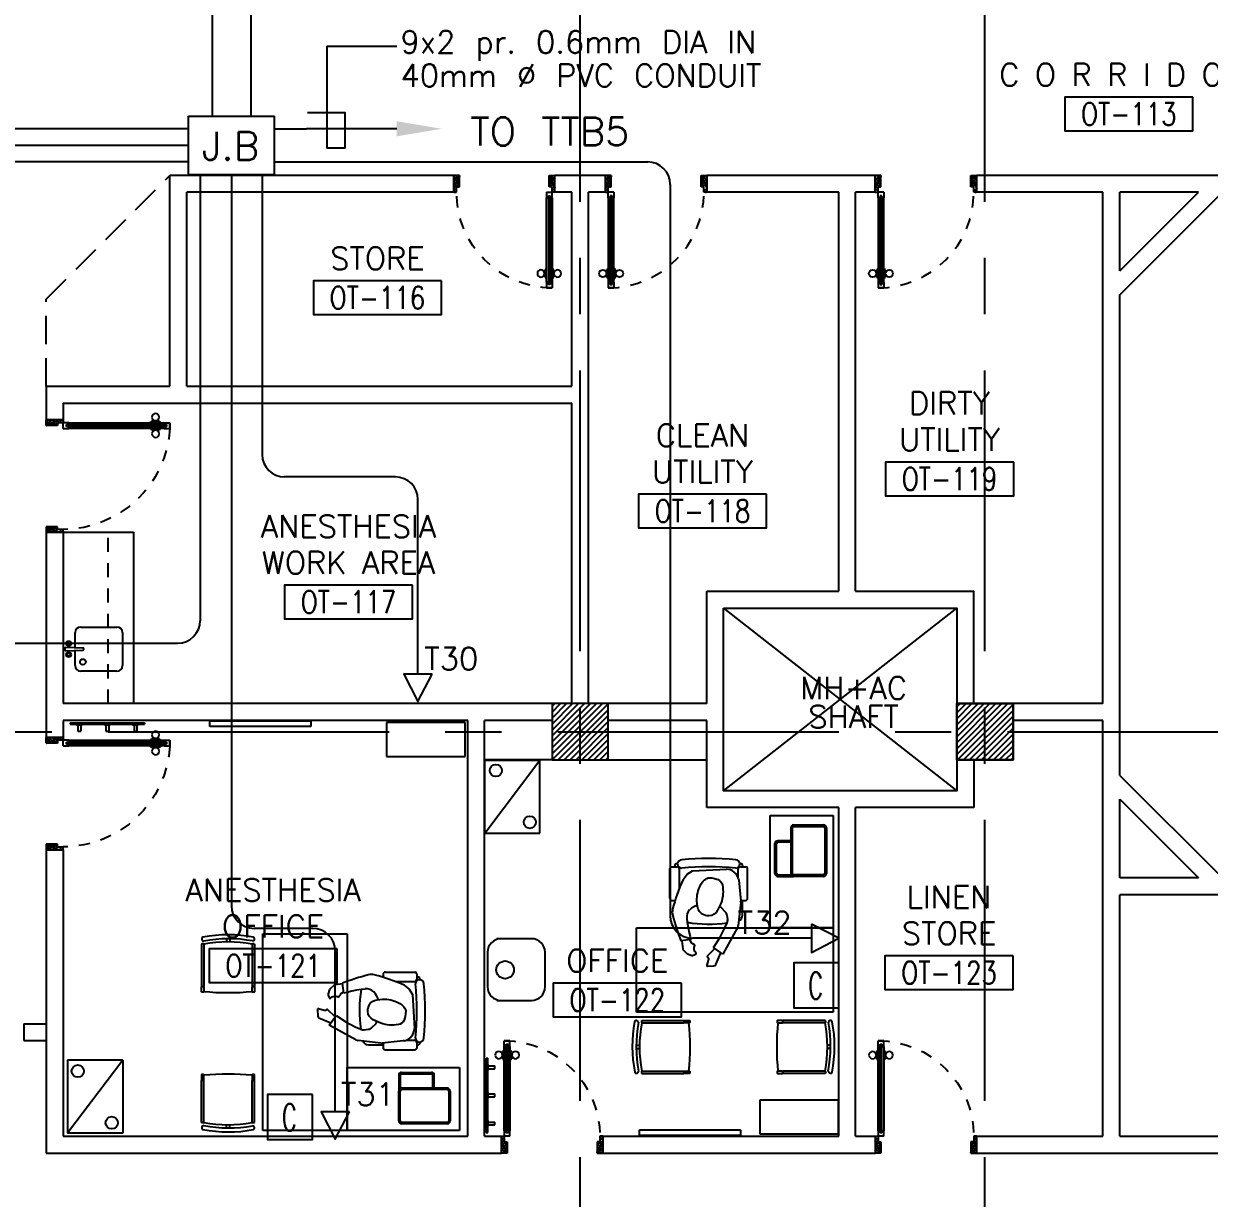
# Model space of a CAD drawing. Extents: x 0 to 92.2, y -1.4 to 78.1.
# Drawn here: x 19.94 to 30.49, y 45.74 to 56.19 of the extents above; entities that cross this region are included whole.
import ezdxf
from ezdxf.enums import TextEntityAlignment as Align

# ---------------------------------------------------------------- set-up
doc = ezdxf.new("R2010")
doc.units = 0
doc.header["$MEASUREMENT"] = 0
for name, pattern in [('CENTERX2', [4, 2.5, -0.5, 0.5, -0.5]), ('HIDDEN', [0.375, 0.25, -0.125]), ('HIDDEN2', [0.1875, 0.125, -0.0625])]:
    doc.linetypes.add(name, pattern=pattern)
doc.layers.get('0').update_dxf_attribs({"color": 11, "linetype": 'CONTINUOUS'})
for name, color, linetype in [('AXES', 11, 'CENTERX2'), ('COL', 11, 'CONTINUOUS'), ('DOOR', 11, 'CONTINUOUS'), ('E-CO', 6, 'CONTINUOUS'), ('E-TEL', 4, 'CONTINUOUS'), ('E-TEXT', 2, 'CONTINUOUS'), ('E-WIRE', 4, 'CONTINUOUS'), ('HAT', 11, 'CONTINUOUS'), ('ME-FIX', 11, 'CONTINUOUS'), ('NON-MEDICAL', 11, 'CONTINUOUS'), ('RM-BOX', 11, 'CONTINUOUS'), ('RM-NAME', 11, 'CONTINUOUS'), ('RM-NO', 11, 'CONTINUOUS'), ('SHAFT', 11, 'CONTINUOUS'), ('WALL', 11, 'CONTINUOUS')]:
    doc.layers.add(name, color=color, linetype=linetype)
doc.styles.add('ROMANS', font='ROMANS.shx', dxfattribs={"width": 0.6})
doc.styles.get("Standard").update_dxf_attribs({"font": 'TXT.shx'})

# ---------------------------------------------------------------- blocks, each defined once
blk = doc.blocks.new('RM1')
at = {"layer": 'RM-BOX'}
blk.add_lwpolyline([(570, -200), (-570, -200), (-570, -500), (570, -500)], close=True, dxfattribs=at)
at = {"layer": 'RM-NAME', "style": 'ROMANS'}
blk.add_attdef('ROOMNAME1', text='', height=200, dxfattribs=at).set_placement((0, 324), align=Align.MIDDLE)
blk = doc.blocks.new('*X59')
at = {"color": 0}
for p, q in [((42139, 162736), (42593, 163190)), ((42139, 162789), (42540, 163190)), ((42139, 162842), (42487, 163190)), ((42139, 162895), (42434, 163190)), ((42139, 162948), (42381, 163190)), ((42139, 163001), (42328, 163190)), ((42139, 163054), (42274, 163190)), ((42139, 163108), (42221, 163190)), ((42139, 163161), (42168, 163190)), ((42146, 162690), (42639, 163183)), ((42199, 162690), (42639, 163130)), ((42252, 162690), (42639, 163077)), ((42305, 162690), (42639, 163024)), ((42358, 162690), (42639, 162971)), ((42411, 162690), (42639, 162918)), ((42464, 162690), (42639, 162865)), ((42517, 162690), (42639, 162812)), ((42570, 162690), (42639, 162759)), ((42623, 162690), (42639, 162706))]:
    blk.add_line(p, q, dxfattribs=at)
blk = doc.blocks.new('*X58')
at = {"color": 0}
for p, q in [((38539, 162743), (38986, 163190)), ((38539, 162796), (38933, 163190)), ((38539, 162849), (38880, 163190)), ((38539, 162902), (38827, 163190)), ((38539, 162955), (38774, 163190)), ((38539, 163008), (38721, 163190)), ((38539, 163061), (38668, 163190)), ((38539, 163114), (38615, 163190)), ((38539, 163167), (38562, 163190)), ((38539, 162689), (39039, 163189)), ((38592, 162690), (39039, 163136)), ((38646, 162690), (39039, 163083)), ((38699, 162690), (39039, 163030)), ((38752, 162690), (39039, 162977)), ((38805, 162690), (39039, 162924)), ((38858, 162690), (39039, 162871)), ((38911, 162690), (39039, 162818)), ((38964, 162690), (39039, 162765)), ((39017, 162690), (39039, 162712))]:
    blk.add_line(p, q, dxfattribs=at)
blk = doc.blocks.new('COL50')
at = {"layer": 'COL'}
blk.add_lwpolyline([(-250, 250), (-250, -250), (250, -250), (250, 250)], close=True, dxfattribs=at)
blk = doc.blocks.new('DOOR90')
at = {"layer": 'DOOR', "color": 0, "linetype": 'BYBLOCK'}
for p, q in [((-150, 0), (-150, -25)), ((-150, 0), (0, 0)), ((0, -50), (0, 0)), ((-1000, -25), (-1000, -75)), ((-1000, -75), (-1000, -25)), ((-950, -25), (-1000, -25)), ((-950, -75), (-1000, -75)), ((-970, -42), (-970, -58)), ((-950, -42), (-970, -42)), ((-950, -58), (-970, -58)), ((-950, -25), (-950, -42)), ((-950, -58), (-950, -75)), ((-918, -25), (-918, -18)), ((-828, -18), (-918, -18)), ((-918, -75), (-918, -82)), ((-828, -82), (-918, -82)), ((-905, -18), (-905, -9)), ((-905, -9), (-840, -9)), ((-905, -18), (-840, -18)), ((-905, -82), (-905, -91)), ((-905, -82), (-840, -82)), ((-905, -91), (-840, -91)), ((-840, -18), (-840, -9)), ((-840, -82), (-840, -91)), ((-828, -25), (-828, -18)), ((-828, -75), (-828, -82)), ((-200, -42), (-200, -25)), ((-200, -25), (-150, -25)), ((-180, -42), (-200, -42)), ((-200, -75), (-200, -58)), ((-200, -58), (-180, -58)), ((-150, -75), (-200, -75)), ((-180, -58), (-180, -42)), ((-150, -75), (-150, -25)), ((-150, -25), (-100, -25)), ((-100, -25), (-100, -50)), ((-100, -50), (0, -50)), ((-150, -900), (-150, -875)), ((-150, -875), (-100, -875)), ((0, -900), (-150, -900)), ((-150, -900), (0, -900)), ((-100, -850), (0, -850)), ((-100, -875), (-100, -850)), ((0, -850), (0, -900))]:
    blk.add_line(p, q, dxfattribs=at)
at = {"layer": 'DOOR', "color": 9, "linetype": 'BYBLOCK'}
for p, q in [((0, -50), (-114, 0)), ((0, -50), (-40, 0)), ((0, -50), (-100, -37)), ((0, -850), (-114, -900)), ((0, -850), (-100, -863)), ((0, -850), (-40, -900))]:
    blk.add_line(p, q, dxfattribs=at)
at = {"layer": 'DOOR', "linetype": 'BYBLOCK'}
for p, q in [((-200, -25), (-950, -25)), ((-200, -42), (-950, -42)), ((-200, -58), (-950, -58)), ((-950, -75), (-200, -75))]:
    blk.add_line(p, q, dxfattribs=at)
at = {"layer": 'DOOR', "color": 0, "linetype": 'BYBLOCK'}
for centre in [(-873, 24), (-873, -124)]:
    blk.add_circle(centre, 32.4, dxfattribs=at)
at = {"layer": 'DOOR', "color": 9, "linetype": 'BYBLOCK'}
for centre, radius, start, end in [((0, -50), 154, 161.1053, 166.2858), ((0, -50), 134, 158.1598, 169.28), ((0, -50), 94.4, 148.0182, 180), ((0, -50), 74.4, 137.7764, 180), ((0, -50), 114, 154.0838, 167.3774), ((0, -50), 54.4, 113.2074, 180), ((0, -50), 34.4, 90, 180), ((0, -50), 14.4, 90, 180), ((0, -850), 154, 193.7142, 198.8947), ((0, -850), 134, 190.72, 201.8402), ((0, -850), 94.4, 180, 211.9818), ((0, -850), 74.4, 180, 222.2236), ((0, -850), 54.4, 180, 246.7926), ((0, -850), 34.4, 180, 270), ((0, -850), 14.4, 180, 270)]:
    blk.add_arc(centre, radius, start, end, dxfattribs=at)
at = {"layer": 'DOOR', "linetype": 'HIDDEN', "ltscale": 0.5}
blk.add_arc((-150, -25), 850, 180, 270, dxfattribs=at)
blk = doc.blocks.new('DOOR-10')
at = {"layer": 'DOOR', "color": 0, "linetype": 'BYBLOCK'}
for p, q in [((-26, 1100), (-76, 1100)), ((-76, 1100), (-26, 1100)), ((-76, 1050), (-76, 1100)), ((-43, 1070), (-59, 1070)), ((-59, 1050), (-59, 1070)), ((-43, 1050), (-43, 1070)), ((-26, 1050), (-26, 1100)), ((-83, 1005), (-92, 1005)), ((-92, 1005), (-92, 940)), ((-76, 1018), (-83, 1018)), ((-83, 928), (-83, 1018)), ((-83, 1005), (-83, 940)), ((-59, 1050), (-76, 1050)), ((-26, 1050), (-43, 1050)), ((-26, 1018), (-18, 1018)), ((-18, 928), (-18, 1018)), ((-18, 1005), (-9, 1005)), ((-18, 1005), (-18, 940)), ((-9, 1005), (-9, 940)), ((-83, 940), (-92, 940)), ((-76, 928), (-83, 928)), ((-26, 928), (-18, 928)), ((-18, 940), (-9, 940)), ((-1001, 0), (-1001, 150)), ((-1001, 150), (-976, 150)), ((-1001, 150), (-1001, 0)), ((-976, 150), (-976, 100)), ((-76, 200), (-59, 200)), ((-76, 150), (-76, 200)), ((-76, 150), (-26, 150)), ((-59, 200), (-59, 180)), ((-59, 180), (-43, 180)), ((-43, 200), (-26, 200)), ((-43, 180), (-43, 200)), ((-26, 200), (-26, 150)), ((-1, 150), (-26, 150)), ((-26, 150), (-26, 100)), ((-951, 0), (-1001, 0)), ((-976, 100), (-951, 100)), ((-951, 100), (-951, 0)), ((-51, 100), (-51, 0)), ((-26, 100), (-51, 100)), ((-51, 0), (-1, 0))]:
    blk.add_line(p, q, dxfattribs=at)
at = {"layer": 'DOOR', "linetype": 'BYBLOCK'}
for p, q in [((-76, 1050), (-76, 200)), ((-59, 200), (-59, 1050)), ((-43, 200), (-43, 1050)), ((-26, 200), (-26, 1050))]:
    blk.add_line(p, q, dxfattribs=at)
at = {"layer": 'DOOR', "color": 9, "linetype": 'BYBLOCK'}
for p, q in [((-951, 0), (-1001, 114)), ((-51, 0), (-1, 114)), ((-1, 0), (-1, 150)), ((-951, 0), (-1001, 40)), ((-951, 0), (-964, 100)), ((-51, 0), (-37, 100)), ((-51, 0), (-1, 40))]:
    blk.add_line(p, q, dxfattribs=at)
at = {"layer": 'DOOR', "color": 0, "linetype": 'BYBLOCK'}
for centre in [(-124, 973), (23, 973)]:
    blk.add_circle(centre, 32.4, dxfattribs=at)
at = {"layer": 'DOOR', "linetype": 'HIDDEN', "ltscale": 0.5}
blk.add_arc((-23, 149), 952, 93.1482, 179.9482, dxfattribs=at)
at = {"layer": 'DOOR', "color": 9, "linetype": 'BYBLOCK'}
for centre, radius, start, end in [((-951, 0), 154, 103.7142, 108.8947), ((-951, 0), 134, 100.72, 111.8402), ((-51, 0), 134, 68.1598, 79.28), ((-51, 0), 114, 64.0838, 77.3774), ((-51, 0), 154, 71.1053, 76.2858), ((-951, 0), 94.4, 90, 121.9818), ((-951, 0), 74.4, 90, 132.2236), ((-951, 0), 54.4, 90, 156.7926), ((-951, 0), 34.4, 90, 180), ((-951, 0), 14.4, 90, 180), ((-51, 0), 94.4, 58.0182, 90), ((-51, 0), 74.4, 47.7764, 90), ((-51, 0), 54.4, 23.2074, 90), ((-51, 0), 34.4, 0, 90), ((-51, 0), 14.4, 0, 90)]:
    blk.add_arc(centre, radius, start, end, dxfattribs=at)

msp = doc.modelspace()

# ---------------------------------------------------------------- linework, layer by layer
at = {"layer": 'AXES'}
for p, q in [((24.8927, -1.3931), (24.8927, 77.4195)), ((28.4927, -1.3931), (28.4927, 77.4195)), ((0.6927, 49.8911), (68.7327, 49.8911))]:
    msp.add_line(p, q, dxfattribs=at)
at = {"layer": 'E-CO', "color": 4}
for points in [[(27.1927, 47.834), (26.7927, 47.834), (26.7927, 47.434), (27.1927, 47.434)], [(22.5117, 46.6622), (22.1117, 46.6622), (22.1117, 46.2622), (22.5117, 46.2622)]]:
    msp.add_lwpolyline(points, close=True, dxfattribs=at)
at = {"layer": 'E-TEL', "color": 4}
for p, q in [((21.4082, 55.368), (22.1744, 55.368)), ((21.4082, 54.8501), (21.4082, 55.368)), ((22.1744, 54.8501), (22.1744, 55.368)), ((21.4082, 54.8501), (22.1744, 54.8501))]:
    msp.add_line(p, q, dxfattribs=at)
for points in [[(23.5756, 50.403), (23.3231, 50.403), (23.4494, 50.1609), (23.4494, 50.1609)], [(26.9505, 48.1799), (26.9505, 47.9274), (27.1927, 48.0536), (27.1927, 48.0536)], [(22.8398, 46.5089), (22.5873, 46.5089), (22.7136, 46.2667), (22.7136, 46.2667)]]:
    msp.add_lwpolyline(points, close=True, dxfattribs=at)
at = {"layer": 'E-TEXT', "color": 11}
msp.add_lwpolyline([(23.263, 55.9878), (22.6376, 55.9878), (22.6376, 55.0866), (22.8016, 55.0866), (22.8016, 55.3996), (22.4661, 55.3996)], dxfattribs=at)
at = {"layer": 'E-WIRE', "color": 4, "linetype": 'BYBLOCK'}
for p, q in [((21.6204, 60.7126), (21.6204, 55.368)), ((21.9622, 60.7126), (21.9622, 55.368)), ((22.1744, 55.2563), (22.4589, 55.2563)), ((21.4082, 55.1091), (12.4409, 55.1091)), ((21.5119, 54.8501), (21.5119, 50.8792)), ((21.7913, 54.8501), (21.7913, 48.3411)), ((22.0637, 54.8525), (22.0637, 52.3584)), ((25.6931, 54.7619), (25.6931, 48.2536)), ((23.2494, 52.1584), (22.2637, 52.1584)), ((23.4494, 50.403), (23.4494, 51.9584)), ((17.5004, 50.6792), (21.3119, 50.6792)), ((22.5136, 48.1411), (21.9913, 48.1411)), ((26.9505, 48.0536), (25.8931, 48.0536))]:
    msp.add_line(p, q, dxfattribs=at)
at = {"layer": 'E-WIRE', "color": 4}
for p, q in [((21.4082, 55.2563), (15.826, 55.2563)), ((23.2609, 55.2563), (22.4589, 55.2563)), ((21.4082, 54.9619), (19.086, 54.9619)), ((22.1744, 54.9619), (25.4931, 54.9619))]:
    msp.add_line(p, q, dxfattribs=at)
at = {"layer": 'E-WIRE', "linetype": 'BYBLOCK', "ltscale": 0.3}
msp.add_line((22.7136, 46.5089), (22.7136, 47.9411), dxfattribs=at)
at = {"layer": 'E-WIRE', "color": 4, "linetype": 'BYBLOCK'}
for centre, start, end in [((25.4931, 54.7619), 0, 90), ((22.2637, 52.3584), 180, 270), ((23.2494, 51.9584), 0, 90), ((21.3119, 50.8792), 270, 0), ((21.9913, 48.3411), 180, 270), ((25.8931, 48.2536), 180, 270)]:
    msp.add_arc(centre, 0.2, start, end, dxfattribs=at)
at = {"layer": 'E-WIRE', "linetype": 'BYBLOCK'}
msp.add_arc((22.5136, 47.9411), 0.2, 0, 90, dxfattribs=at)
at = {"layer": 'E-WIRE', "color": 4}
msp.add_solid([(23.2609, 55.323), (23.2609, 55.1896), (23.6609, 55.2563)], dxfattribs=at)
at = {"layer": 'ME-FIX'}
for p, q in [((20.2927, 51.6661), (20.9192, 51.6661)), ((20.9192, 51.6661), (20.9192, 50.1411)), ((20.4, 50.6367), (20.4, 50.7732)), ((20.4499, 50.823), (20.771, 50.823)), ((20.8209, 50.7732), (20.8209, 50.4802)), ((20.3118, 50.6107), (20.3118, 50.6427)), ((20.3118, 50.6427), (20.4671, 50.6367)), ((20.3118, 50.6107), (20.4671, 50.6167)), ((20.4, 50.4802), (20.4, 50.6167)), ((20.771, 50.4304), (20.4499, 50.4304)), ((20.9192, 50.1411), (20.2927, 50.1411))]:
    msp.add_line(p, q, dxfattribs=at)
at = {"layer": 'ME-FIX', "linetype": 'HIDDEN2'}
msp.add_line((20.6927, 50.1411), (20.6927, 51.6661), dxfattribs=at)
at = {"layer": 'ME-FIX'}
for centre, radius in [((20.3429, 50.6765), 0.0217), ((20.3429, 50.6765), 0.014), ((20.3429, 50.5769), 0.0217), ((20.3429, 50.5769), 0.014), ((20.4695, 50.5122), 0.0255)]:
    msp.add_circle(centre, radius, dxfattribs=at)
for centre, radius, start, end in [((20.4499, 50.7732), 0.0499, 90, 180), ((20.771, 50.7732), 0.0499, 0, 90), ((20.4671, 50.6267), 0.00997, 270, 90), ((20.4499, 50.4802), 0.0499, 180, 270), ((20.771, 50.4802), 0.0499, 270, 0)]:
    msp.add_arc(centre, radius, start, end, dxfattribs=at)
at = {"layer": 'NON-MEDICAL'}
for p, q in [((21.5978, 49.9368), (21.5978, 49.9868)), ((21.5978, 49.9868), (22.4978, 49.9868)), ((22.4978, 49.9868), (22.4978, 49.9368)), ((20.3566, 49.9717), (21.017, 49.9717)), ((20.3566, 49.9717), (20.3566, 49.959)), ((20.3566, 49.959), (21.017, 49.959)), ((20.4118, 49.959), (20.4118, 49.954)), ((20.4118, 49.954), (20.4618, 49.954)), ((20.4241, 49.954), (20.4241, 49.8955)), ((20.4241, 49.8955), (20.4495, 49.8955)), ((20.4495, 49.954), (20.4495, 49.8955)), ((20.4618, 49.959), (20.4618, 49.954)), ((20.6618, 49.959), (20.6618, 49.954)), ((20.6618, 49.954), (20.7118, 49.954)), ((20.6741, 49.954), (20.6741, 49.8955)), ((20.6741, 49.8955), (20.6995, 49.8955)), ((20.6995, 49.954), (20.6995, 49.8955)), ((20.7118, 49.959), (20.7118, 49.954)), ((20.9118, 49.959), (20.9118, 49.954)), ((20.9118, 49.954), (20.9618, 49.954)), ((20.9241, 49.954), (20.9241, 49.8955)), ((20.9241, 49.8955), (20.9495, 49.8955)), ((20.9495, 49.954), (20.9495, 49.8955)), ((20.9618, 49.959), (20.9618, 49.954)), ((21.017, 49.9717), (21.017, 49.959)), ((22.4978, 49.9368), (21.5978, 49.9368)), ((23.1705, 49.9721), (23.1705, 49.6721)), ((23.8705, 49.9721), (23.1705, 49.9721)), ((23.8705, 49.6721), (23.8705, 49.9721)), ((23.1705, 49.6721), (23.8705, 49.6721)), ((24.0444, 48.9882), (24.5344, 49.6382)), ((24.0444, 48.9882), (24.0444, 49.6382)), ((24.0444, 49.6382), (24.5344, 49.6382)), ((24.5344, 48.9882), (24.5344, 49.6382)), ((26.5812, 49.1457), (27.1437, 49.1457)), ((26.5812, 48.1457), (26.5812, 49.1457)), ((27.1437, 49.1457), (27.1437, 48.1457)), ((26.7912, 49.0616), (27.0574, 49.0616)), ((26.7912, 49.0616), (27.0574, 49.0616)), ((26.7912, 49.0491), (27.0574, 49.0491)), ((26.7912, 49.0491), (27.0574, 49.0491)), ((24.0444, 48.9882), (24.5344, 48.9882)), ((26.7662, 49.0366), (26.7662, 48.6291)), ((26.7662, 49.0366), (26.7662, 48.6291)), ((26.7787, 49.0366), (26.7787, 48.6291)), ((26.7787, 49.0366), (26.7787, 48.6291)), ((27.0699, 49.0366), (27.0699, 48.6291)), ((27.0699, 49.0366), (27.0699, 48.6291)), ((27.0824, 49.0366), (27.0824, 48.6291)), ((27.0824, 49.0366), (27.0824, 48.6291)), ((26.6249, 48.6291), (26.6249, 48.8954)), ((26.6249, 48.6291), (26.6249, 48.8954)), ((26.6374, 48.6291), (26.6374, 48.8954)), ((26.6374, 48.6291), (26.6374, 48.8954)), ((26.7662, 48.9204), (26.6499, 48.9204)), ((26.7662, 48.9204), (26.6499, 48.9204)), ((26.7662, 48.9079), (26.6499, 48.9079)), ((26.7662, 48.9079), (26.6499, 48.9079)), ((25.6907, 48.4106), (25.6907, 48.6747)), ((25.7052, 48.6892), (25.7546, 48.6892)), ((25.7332, 48.6892), (25.7332, 48.6969)), ((25.755, 48.7187), (25.7586, 48.7187)), ((25.7757, 48.5004), (25.7757, 48.668)), ((25.8076, 48.5764), (25.8437, 48.6224)), ((25.8437, 48.6224), (25.8913, 48.6523)), ((25.8913, 48.6523), (26.1933, 48.6687)), ((26.2963, 48.5964), (26.2963, 48.668)), ((26.3134, 48.7187), (26.317, 48.7187)), ((26.3175, 48.6892), (26.3668, 48.6892)), ((26.3388, 48.6892), (26.3388, 48.6969)), ((26.3813, 48.4106), (26.3813, 48.6747)), ((26.6499, 48.6166), (26.7695, 48.6166)), ((26.6499, 48.6166), (26.7695, 48.6166)), ((27.0574, 48.6166), (26.7912, 48.6166)), ((27.0574, 48.6166), (26.7912, 48.6166)), ((26.3015, 48.5811), (26.303, 48.5692)), ((26.303, 48.5692), (26.3222, 48.3824)), ((26.6499, 48.6041), (26.7912, 48.6041)), ((26.6499, 48.6041), (26.7912, 48.6041)), ((27.0574, 48.6041), (26.7912, 48.6041)), ((27.0574, 48.6041), (26.7912, 48.6041)), ((25.712, 48.3893), (25.7369, 48.3893)), ((25.8832, 48.3224), (25.8663, 48.3063)), ((25.9039, 48.3331), (25.8832, 48.3224)), ((25.9358, 48.3474), (25.9039, 48.3331)), ((26.1475, 48.3285), (26.1298, 48.3343)), ((26.1857, 48.2871), (26.1475, 48.3285)), ((26.3221, 48.3709), (26.2987, 48.1679)), ((26.3215, 48.3893), (26.3601, 48.3893)), ((26.3368, 48.259), (26.3368, 48.3893)), ((25.841, 48.2316), (25.8414, 48.2291)), ((25.8414, 48.2291), (25.8452, 48.1954)), ((25.8452, 48.1954), (25.852, 48.1517)), ((26.2043, 48.221), (26.1992, 48.2583)), ((22.0699, 46.3416), (22.0699, 48.0916)), ((22.0699, 48.0916), (22.8199, 48.0916)), ((22.8199, 48.0916), (22.8199, 46.3416)), ((25.3937, 48.1457), (27.1437, 48.1457)), ((25.3937, 47.3957), (25.3937, 48.1457)), ((25.852, 48.1517), (25.8597, 48.1126)), ((25.8597, 48.1126), (25.8711, 48.0681)), ((26.1341, 48.0571), (26.1764, 48.1399)), ((26.2925, 48.1483), (26.1616, 47.9107)), ((26.1764, 48.1399), (26.2, 48.1919)), ((27.1437, 48.1457), (26.5812, 48.1457)), ((27.1437, 48.1457), (27.1437, 47.3957)), ((27.1437, 48.1457), (27.1437, 47.3957)), ((21.5287, 48.0036), (21.5254, 48.0003)), ((21.5254, 48.0003), (21.5254, 47.6268)), ((21.5422, 48.0036), (21.5287, 48.0036)), ((21.5422, 48.0036), (21.5454, 48.0003)), ((21.5454, 48.0003), (21.5454, 47.6268)), ((21.7456, 48.0488), (21.7456, 48.0207)), ((21.7761, 48.0488), (21.7761, 48.0207)), ((21.9787, 48.0036), (21.9754, 48.0003)), ((21.9754, 48.0003), (21.9754, 47.6268)), ((21.9922, 48.0036), (21.9787, 48.0036)), ((21.9922, 48.0036), (21.9954, 48.0003)), ((21.9954, 48.0003), (21.9954, 47.6268)), ((24.4592, 48.0495), (24.1513, 48.0495)), ((25.878, 48.0418), (25.7886, 48.0299)), ((25.8711, 48.0681), (25.878, 48.0418)), ((26.0773, 47.9721), (26.1341, 48.0571)), ((24.0673, 47.9292), (24.0673, 47.6213)), ((24.5795, 47.6213), (24.5795, 47.9292)), ((26.1616, 47.9107), (26.0773, 47.9721)), ((23.1391, 47.7312), (23.1391, 47.7062)), ((23.1603, 47.7525), (23.4244, 47.7525)), ((23.2502, 47.6675), (23.4178, 47.6675)), ((23.4389, 47.7379), (23.4389, 47.6886)), ((23.4389, 47.71), (23.4467, 47.71)), ((23.4685, 47.6881), (23.4685, 47.6845)), ((21.5254, 47.6268), (21.5287, 47.6236)), ((21.5422, 47.6236), (21.5287, 47.6236)), ((21.5422, 47.6236), (21.5454, 47.6268)), ((21.9754, 47.6268), (21.9787, 47.6236)), ((21.9922, 47.6236), (21.9787, 47.6236)), ((21.9922, 47.6236), (21.9954, 47.6268)), ((22.7916, 47.5652), (22.7796, 47.6546)), ((22.8178, 47.572), (22.7916, 47.5652)), ((22.8623, 47.5835), (22.8178, 47.572)), ((22.9014, 47.5911), (22.8623, 47.5835)), ((22.9452, 47.598), (22.9014, 47.5911)), ((22.9789, 47.6018), (22.9452, 47.598)), ((22.9813, 47.6022), (22.9789, 47.6018)), ((23.0722, 47.56), (23.0561, 47.5769)), ((23.3262, 47.6355), (23.3722, 47.5994)), ((23.3722, 47.5994), (23.4021, 47.5519)), ((23.0829, 47.5393), (23.0722, 47.56)), ((23.0972, 47.5074), (23.0829, 47.5393)), ((23.4021, 47.5519), (23.4185, 47.2499)), ((24.1513, 47.501), (24.4592, 47.501)), ((22.6604, 47.2815), (22.7218, 47.3658)), ((22.7218, 47.3658), (22.8069, 47.309)), ((27.1437, 47.3957), (25.3937, 47.3957)), ((22.8981, 47.1507), (22.6604, 47.2815)), ((22.8069, 47.309), (22.8897, 47.2668)), ((22.8897, 47.2668), (22.9417, 47.2432)), ((23.0368, 47.2575), (23.0783, 47.2956)), ((23.0783, 47.2956), (23.084, 47.3133)), ((25.4366, 47.318), (25.4399, 47.3213)), ((25.4366, 47.318), (25.4366, 47.3045)), ((25.4366, 47.3045), (25.4399, 47.3013)), ((25.4399, 47.3213), (25.8134, 47.3213)), ((25.4399, 47.3013), (25.8134, 47.3013)), ((25.8166, 47.318), (25.8134, 47.3213)), ((25.8134, 47.3013), (25.8166, 47.3045)), ((25.8166, 47.318), (25.8166, 47.3045)), ((26.6944, 47.318), (26.6977, 47.3213)), ((26.6944, 47.318), (26.6944, 47.3045)), ((26.6977, 47.3013), (26.6944, 47.3045)), ((27.0712, 47.3213), (26.6977, 47.3213)), ((27.0712, 47.3013), (26.6977, 47.3013)), ((27.0744, 47.318), (27.0712, 47.3213)), ((27.0744, 47.3045), (27.0712, 47.3013)), ((27.0744, 47.318), (27.0744, 47.3045)), ((23.1207, 47.121), (22.9176, 47.1444)), ((22.9708, 47.2389), (23.008, 47.244)), ((23.3189, 47.1402), (23.1322, 47.121)), ((23.3309, 47.1417), (23.3189, 47.1402)), ((23.3462, 47.1468), (23.4178, 47.1468)), ((23.0087, 47.1063), (23.1391, 47.1063)), ((23.1391, 47.1217), (23.1391, 47.0831)), ((23.1603, 47.0618), (23.4244, 47.0618)), ((23.4389, 47.1257), (23.4389, 47.0763)), ((23.4389, 47.1043), (23.4467, 47.1043)), ((23.4685, 47.1298), (23.4685, 47.1261)), ((25.3914, 47.102), (25.4195, 47.102)), ((25.3914, 47.0715), (25.4195, 47.0715)), ((27.1197, 47.102), (27.0916, 47.102)), ((27.1197, 47.0715), (27.0916, 47.0715)), ((20.333, 46.9698), (20.333, 46.3198)), ((20.823, 46.9698), (20.333, 46.9698)), ((20.823, 46.9698), (20.333, 46.3198)), ((20.823, 46.9698), (20.823, 46.3198)), ((24.057, 46.3255), (24.057, 46.9859)), ((24.057, 46.9859), (24.0697, 46.9859)), ((24.0697, 46.3255), (24.0697, 46.9859)), ((24.0697, 46.9307), (24.0747, 46.9307)), ((24.0747, 46.8807), (24.0747, 46.9307)), ((22.8199, 46.3416), (22.8199, 46.9041)), ((22.8199, 46.9041), (23.8199, 46.9041)), ((23.2783, 46.8354), (23.2783, 46.6942)), ((23.2783, 46.8354), (23.2783, 46.6942)), ((23.2908, 46.8354), (23.2908, 46.7158)), ((23.2908, 46.8354), (23.2908, 46.7158)), ((23.3033, 46.8604), (23.5695, 46.8604)), ((23.3033, 46.8604), (23.5695, 46.8604)), ((23.3033, 46.8479), (23.5695, 46.8479)), ((23.3033, 46.8479), (23.5695, 46.8479)), ((23.582, 46.7192), (23.582, 46.8354)), ((23.582, 46.7192), (23.582, 46.8354)), ((23.5945, 46.7192), (23.5945, 46.8354)), ((23.5945, 46.7192), (23.5945, 46.8354)), ((23.8199, 46.9041), (23.8199, 46.3416)), ((24.0697, 46.8807), (24.0747, 46.8807)), ((24.0747, 46.9184), (24.1332, 46.9184)), ((24.0747, 46.893), (24.1332, 46.893)), ((24.1332, 46.893), (24.1332, 46.9184)), ((25.4366, 46.868), (25.4399, 46.8713)), ((25.4366, 46.868), (25.4366, 46.8545)), ((25.4366, 46.8545), (25.4399, 46.8513)), ((25.4399, 46.8713), (25.8134, 46.8713)), ((25.4399, 46.8513), (25.8134, 46.8513)), ((25.8166, 46.868), (25.8134, 46.8713)), ((25.8134, 46.8513), (25.8166, 46.8545)), ((25.8166, 46.868), (25.8166, 46.8545)), ((26.6944, 46.868), (26.6977, 46.8713)), ((26.6944, 46.868), (26.6944, 46.8545)), ((26.6977, 46.8513), (26.6944, 46.8545)), ((27.0712, 46.8713), (26.6977, 46.8713)), ((27.0712, 46.8513), (26.6977, 46.8513)), ((27.0744, 46.868), (27.0712, 46.8713)), ((27.0744, 46.8545), (27.0712, 46.8513)), ((27.0744, 46.868), (27.0744, 46.8545)), ((21.5254, 46.7877), (21.5287, 46.7909)), ((21.5254, 46.4142), (21.5254, 46.7877)), ((21.5422, 46.7909), (21.5287, 46.7909)), ((21.5422, 46.7909), (21.5454, 46.7877)), ((21.5454, 46.4142), (21.5454, 46.7877)), ((21.9754, 46.7877), (21.9787, 46.7909)), ((21.9754, 46.4142), (21.9754, 46.7877)), ((21.9922, 46.7909), (21.9787, 46.7909)), ((21.9922, 46.7909), (21.9954, 46.7877)), ((21.9954, 46.4142), (21.9954, 46.7877)), ((23.7108, 46.7192), (23.3033, 46.7192)), ((23.7108, 46.7192), (23.3033, 46.7192)), ((23.2783, 46.4279), (23.2783, 46.6942)), ((23.2783, 46.4279), (23.2783, 46.6942)), ((23.2908, 46.4279), (23.2908, 46.6942)), ((23.2908, 46.4279), (23.2908, 46.6942)), ((23.7108, 46.7067), (23.3033, 46.7067)), ((23.7108, 46.7067), (23.3033, 46.7067)), ((23.7233, 46.6942), (23.7233, 46.4279)), ((23.7233, 46.6942), (23.7233, 46.4279)), ((23.7358, 46.6942), (23.7358, 46.4279)), ((23.7358, 46.6942), (23.7358, 46.4279)), ((24.0697, 46.6807), (24.0747, 46.6807)), ((24.0697, 46.6307), (24.0747, 46.6307)), ((24.0747, 46.6307), (24.0747, 46.6807)), ((24.0747, 46.6684), (24.1332, 46.6684)), ((24.0747, 46.643), (24.1332, 46.643)), ((24.1332, 46.643), (24.1332, 46.6684)), ((27.1898, 46.6131), (26.4898, 46.6131)), ((26.4898, 46.6131), (26.4898, 46.3131)), ((27.1898, 46.3131), (27.1898, 46.6131)), ((21.5287, 46.4109), (21.5254, 46.4142)), ((21.5422, 46.4109), (21.5287, 46.4109)), ((21.5422, 46.4109), (21.5454, 46.4142)), ((21.9787, 46.4109), (21.9754, 46.4142)), ((21.9922, 46.4109), (21.9787, 46.4109)), ((21.9922, 46.4109), (21.9954, 46.4142)), ((23.7108, 46.4154), (23.3033, 46.4154)), ((23.7108, 46.4154), (23.3033, 46.4154)), ((23.7108, 46.4029), (23.3033, 46.4029)), ((23.7108, 46.4029), (23.3033, 46.4029)), ((24.0697, 46.4307), (24.0747, 46.4307)), ((24.0747, 46.3807), (24.0747, 46.4307)), ((24.0747, 46.4184), (24.1332, 46.4184)), ((24.1332, 46.393), (24.1332, 46.4184)), ((20.823, 46.3198), (20.333, 46.3198)), ((21.7456, 46.3657), (21.7456, 46.3938)), ((21.7761, 46.3657), (21.7761, 46.3938)), ((22.8199, 46.3416), (22.0699, 46.3416)), ((22.8199, 46.3416), (22.0699, 46.3416)), ((23.8199, 46.3416), (22.8199, 46.3416)), ((24.057, 46.3255), (24.0697, 46.3255)), ((24.0697, 46.3807), (24.0747, 46.3807)), ((24.0747, 46.393), (24.1332, 46.393)), ((25.4195, 46.3493), (26.3195, 46.3493)), ((25.4195, 46.2993), (25.4195, 46.3493)), ((26.3195, 46.2993), (25.4195, 46.2993)), ((26.3195, 46.3493), (26.3195, 46.2993)), ((26.4898, 46.3131), (27.1898, 46.3131))]:
    msp.add_line(p, q, dxfattribs=at)
for points in [[(25.9305, 48.3854, -0.1280623), (25.9636, 48.5264, -0.2157166), (26.0312, 48.5908), (26.0641, 48.59), (26.0871, 48.5861), (26.1186, 48.5762, -0.2424325), (26.1576, 48.5271, -0.1365134), (26.1452, 48.3683), (26.1143, 48.3024, -0.297129), (26.0389, 48.2532, -0.1389863), (25.979, 48.2688, -0.1051671), (25.9532, 48.2917), (25.9425, 48.3124), (25.9371, 48.337), (25.931, 48.3853)], [(25.7958, 48.0307), (25.8044, 47.9595, 0.1665035), (25.8089, 47.9502), (25.8408, 47.918, 0.116666), (25.847, 47.9141), (25.8849, 47.9013, 0.1815827), (25.8961, 47.9017), (25.9219, 47.9124, 0.5662747), (25.9232, 47.9214, -0.3727106), (25.9117, 47.9889, 0.4583706), (25.9092, 47.9965, -0.2106222), (25.8675, 48.0404)], [(26.0896, 47.9627), (26.0242, 47.8961, 0.4458327), (26.0247, 47.887), (26.0265, 47.8856, -0.3042703), (26.0328, 47.8661), (26.0177, 47.8137, 0.5099825), (26.0238, 47.8059), (26.0821, 47.808, 0.292523), (26.0984, 47.8192), (26.1425, 47.9243)], [(22.7805, 47.6473), (22.7092, 47.6387, 0.1665035), (22.7, 47.6342), (22.6678, 47.6024, 0.116666), (22.6639, 47.5962), (22.6511, 47.5583, 0.1815827), (22.6515, 47.5471), (22.6622, 47.5213, 0.5662747), (22.6712, 47.52, -0.3727106), (22.7386, 47.5315, 0.4583706), (22.7463, 47.534, -0.2106222), (22.7902, 47.5757)], [(23.1351, 47.5126, -0.1280623), (23.2762, 47.4795, -0.2157166), (23.3406, 47.412), (23.3398, 47.379), (23.3359, 47.356), (23.3259, 47.3246, -0.2424325), (23.2768, 47.2855, -0.1365134), (23.1181, 47.2979), (23.0522, 47.3289, -0.297129), (23.0029, 47.4042, -0.1389863), (23.0186, 47.4642, -0.1051671), (23.0415, 47.49), (23.0622, 47.5007), (23.0867, 47.5061), (23.135, 47.5122)], [(22.7125, 47.3536), (22.6459, 47.419, 0.4458327), (22.6368, 47.4184), (22.6353, 47.4166, -0.3042703), (22.6159, 47.4104), (22.5635, 47.4254, 0.5099825), (22.5557, 47.4193), (22.5577, 47.361, 0.292523), (22.569, 47.3448), (22.6741, 47.3007)]]:
    msp.add_lwpolyline(points, format="xyb", dxfattribs=at)
for points in [[(21.5454, 47.6203), (21.5454, 47.5768), (21.5422, 47.5736), (21.5287, 47.5736), (21.5254, 47.5768), (21.5254, 47.6203), (21.5287, 47.6236), (21.5422, 47.6236)], [(21.9954, 47.6203), (21.9954, 47.5768), (21.9922, 47.5736), (21.9787, 47.5736), (21.9754, 47.5768), (21.9754, 47.6203), (21.9787, 47.6236), (21.9922, 47.6236)], [(25.8199, 47.3213), (25.8634, 47.3213), (25.8666, 47.318), (25.8666, 47.3045), (25.8634, 47.3013), (25.8199, 47.3013), (25.8166, 47.3045), (25.8166, 47.318)], [(26.6912, 47.3213), (26.6477, 47.3213), (26.6444, 47.318), (26.6444, 47.3045), (26.6477, 47.3013), (26.6912, 47.3013), (26.6944, 47.3045), (26.6944, 47.318)], [(21.5454, 46.7942), (21.5454, 46.8377), (21.5422, 46.8409), (21.5287, 46.8409), (21.5254, 46.8377), (21.5254, 46.7942), (21.5287, 46.7909), (21.5422, 46.7909)], [(21.9954, 46.7942), (21.9954, 46.8377), (21.9922, 46.8409), (21.9787, 46.8409), (21.9754, 46.8377), (21.9754, 46.7942), (21.9787, 46.7909), (21.9922, 46.7909)], [(25.8199, 46.8713), (25.8634, 46.8713), (25.8666, 46.868), (25.8666, 46.8545), (25.8634, 46.8513), (25.8199, 46.8513), (25.8166, 46.8545), (25.8166, 46.868)], [(26.6912, 46.8713), (26.6477, 46.8713), (26.6444, 46.868), (26.6444, 46.8545), (26.6477, 46.8513), (26.6912, 46.8513), (26.6944, 46.8545), (26.6944, 46.868)]]:
    msp.add_lwpolyline(points, close=True, dxfattribs=at)
for centre, radius in [((24.1422, 49.5464), 0.0545), ((24.4443, 49.086), 0.0545), ((24.2249, 47.7727), 0.0787), ((20.4231, 46.8719), 0.0545), ((20.7253, 46.4116), 0.0545)]:
    msp.add_circle(centre, radius, dxfattribs=at)
for centre, radius, start, end in [((26.7912, 49.0366), 0.025, 90, 180), ((26.7912, 49.0366), 0.025, 90, 180), ((26.7912, 49.0366), 0.0125, 90, 180), ((26.7912, 49.0366), 0.0125, 90, 180), ((27.0574, 49.0366), 0.025, 0, 90), ((27.0574, 49.0366), 0.025, 0, 90), ((27.0574, 49.0366), 0.0125, 0, 90), ((27.0574, 49.0366), 0.0125, 0, 90), ((26.6499, 48.8954), 0.025, 90, 180), ((26.6499, 48.8954), 0.025, 90, 180), ((26.6499, 48.8954), 0.0125, 90, 180), ((26.6499, 48.8954), 0.0125, 90, 180), ((25.7958, 48.7145), 0.0374, 90, 270), ((26.036, 46.2802), 2.4833, 84.44787, 95.55213), ((26.2763, 48.7145), 0.0374, 270, 90), ((25.7052, 48.6747), 0.0145, 90, 180), ((25.755, 48.6969), 0.0218, 90, 180), ((25.7546, 48.668), 0.0211, 0, 90), ((26.036, 46.28), 2.4092, 84.2765, 95.7235), ((26.1878, 48.5513), 0.1176, 14.70655, 87.32506), ((26.3175, 48.668), 0.0211, 90, 180), ((26.317, 48.6969), 0.0218, 0, 90), ((26.3668, 48.6747), 0.0145, 0, 90), ((26.6499, 48.6291), 0.025, 180, 270), ((26.6499, 48.6291), 0.025, 180, 270), ((26.6499, 48.6291), 0.0125, 180, 270), ((26.6499, 48.6291), 0.0125, 180, 270), ((26.7912, 48.6291), 0.025, 180, 270), ((26.7912, 48.6291), 0.025, 180, 270), ((26.7912, 48.6291), 0.0125, 180, 270), ((26.7912, 48.6291), 0.0125, 180, 270), ((27.0574, 48.6291), 0.025, 270, 0), ((27.0574, 48.6291), 0.025, 270, 0), ((27.0574, 48.6291), 0.0125, 270, 0), ((27.0574, 48.6291), 0.0125, 270, 0), ((27.2869, 47.9106), 1.6223, 155.76561, 165.70768), ((25.712, 48.4106), 0.0213, 180, 270), ((26.3601, 48.4106), 0.0213, 270, 0), ((25.8178, 48.2848), 0.1063, 165.70768, 194.943), ((25.9249, 48.2448), 0.085, 133.62382, 188.92866), ((26.2693, 48.377), 0.0531, 353.43344, 5.86997), ((27.9748, 48.8605), 2.3386, 194.943, 200.80249), ((26.036, 49.3155), 1.1363, 260.33141, 278.27601), ((26.1466, 48.2511), 0.0531, 7.75503, 42.61873), ((26.1516, 48.2139), 0.0531, 335.5623, 7.75503), ((26.2845, 48.259), 0.0523, 291.40875, 0), ((26.246, 48.1739), 0.0531, 331.15891, 353.43344), ((21.5436, 48.0458), 0.018, 112.35344, 270.55688), ((21.7651, 46.8708), 1.2133, 79.57711, 100.84799), ((21.7651, 46.8708), 1.178, 79.5839, 100.82925), ((21.7604, 46.8769), 1.1438, 79.16569, 100.83431), ((21.9778, 48.0475), 0.018, 269.44312, 67.64656), ((24.1876, 47.9292), 0.1203, 90, 180), ((24.4592, 47.9292), 0.1203, 0, 90), ((23.6102, 45.4684), 2.3386, 104.943, 110.80249), ((23.0346, 47.6253), 0.1063, 75.70768, 104.943), ((22.6603, 46.1562), 1.6223, 65.76561, 75.70768), ((23.1603, 47.7312), 0.0213, 90, 180), ((23.4178, 47.6886), 0.0211, 270, 0), ((23.4244, 47.7379), 0.0145, 0, 90), ((23.4643, 47.6474), 0.0374, 0, 180), ((23.4467, 47.6881), 0.0218, 0, 90), ((21.7604, 49.7611), 2.1916, 264.36999, 275.63001), ((24.0652, 47.4071), 1.1363, 170.33141, 188.27601), ((22.9945, 47.5182), 0.085, 43.62382, 98.92866), ((21.0297, 47.4071), 2.4092, 354.2765, 5.7235), ((21.03, 47.4071), 2.4833, 354.44787, 5.55213), ((24.1876, 47.6213), 0.1203, 180, 270), ((24.4592, 47.6213), 0.1203, 270, 0), ((23.0009, 47.2966), 0.0531, 277.75503, 312.61873), ((23.3011, 47.2554), 0.1176, 284.70655, 357.32506), ((26.5694, 47.091), 1.2133, 169.57711, 190.84799), ((25.3927, 47.3036), 0.018, 359.44312, 157.64656), ((26.5694, 47.091), 1.178, 169.5839, 190.82925), ((26.5633, 47.0863), 1.1438, 169.16569, 190.83431), ((23.6791, 47.0863), 2.1916, 354.36999, 5.63001), ((28.832, 47.0863), 2.1916, 174.36999, 185.63001), ((25.9478, 47.0863), 1.1438, 349.16569, 10.83431), ((25.9416, 47.091), 1.178, 349.17075, 10.4161), ((27.1184, 47.3036), 0.018, 22.35344, 180.55688), ((25.9417, 47.091), 1.2133, 349.15201, 10.42289), ((22.9237, 47.1972), 0.0531, 241.15891, 263.43344), ((22.9636, 47.2915), 0.0531, 245.5623, 277.75503), ((23.0087, 47.1586), 0.0523, 201.40875, 270), ((23.4178, 47.1257), 0.0211, 0, 90), ((23.4643, 47.1669), 0.0374, 180, 0), ((23.1268, 47.1738), 0.0531, 263.43344, 275.86997), ((23.1603, 47.0831), 0.0213, 180, 270), ((23.4244, 47.0763), 0.0145, 270, 0), ((23.4467, 47.1261), 0.0218, 270, 0), ((21.7604, 44.6534), 2.1916, 84.36999, 95.63001), ((23.3033, 46.8354), 0.025, 90, 180), ((23.3033, 46.8354), 0.025, 90, 180), ((23.3033, 46.8354), 0.0125, 90, 180), ((23.3033, 46.8354), 0.0125, 90, 180), ((23.5695, 46.8354), 0.025, 0, 90), ((23.5695, 46.8354), 0.025, 0, 90), ((23.5695, 46.8354), 0.0125, 0, 90), ((23.5695, 46.8354), 0.0125, 0, 90), ((25.3944, 46.8695), 0.018, 202.35344, 0.55688), ((27.1167, 46.8695), 0.018, 179.44312, 337.64656), ((23.3033, 46.6942), 0.025, 90, 180), ((23.3033, 46.6942), 0.025, 90, 180), ((23.7108, 46.6942), 0.025, 0, 90), ((23.7108, 46.6942), 0.025, 0, 90), ((23.3033, 46.6942), 0.0125, 90, 180), ((23.3033, 46.6942), 0.0125, 90, 180), ((23.7108, 46.6942), 0.0125, 0, 90), ((23.7108, 46.6942), 0.0125, 0, 90), ((21.7604, 47.5376), 1.1438, 259.16569, 280.83431), ((23.3033, 46.4279), 0.025, 180, 270), ((23.3033, 46.4279), 0.025, 180, 270), ((23.3033, 46.4279), 0.0125, 180, 270), ((23.3033, 46.4279), 0.0125, 180, 270), ((23.7108, 46.4279), 0.0125, 270, 0), ((23.7108, 46.4279), 0.0125, 270, 0), ((23.7108, 46.4279), 0.025, 270, 0), ((23.7108, 46.4279), 0.025, 270, 0), ((21.5436, 46.3687), 0.018, 89.44312, 247.64656), ((21.7651, 47.5437), 1.2133, 259.15201, 280.42289), ((21.7651, 47.5437), 1.178, 259.17075, 280.4161), ((21.9778, 46.367), 0.018, 292.35344, 90.55688)]:
    msp.add_arc(centre, radius, start, end, dxfattribs=at)
at = {"layer": 'SHAFT'}
for p, q in [((26.1677, 49.3661), (28.2427, 50.9911)), ((26.1677, 50.9911), (28.2427, 49.3661))]:
    msp.add_line(p, q, dxfattribs=at)
at = {"layer": 'SHAFT', "linetype": 'BYBLOCK', "ltscale": 0.3}
for p, q in [((24.6427, 49.6411), (24.0427, 49.6411)), ((25.1427, 49.6411), (26.0177, 49.6411))]:
    msp.add_line(p, q, dxfattribs=at)
at = {"layer": 'WALL', "color": 0, "linetype": 'HIDDEN'}
for p, q in [((20.1427, 53.7411), (21.2427, 54.8411)), ((20.1427, 52.9661), (20.1427, 53.7411))]:
    msp.add_line(p, q, dxfattribs=at)
at = {"layer": 'WALL'}
for p, q in [((23.7677, 54.8411), (21.2427, 54.8411)), ((21.2427, 52.9661), (21.2427, 54.8411)), ((23.7677, 54.6911), (23.7677, 54.8411)), ((25.1177, 54.8411), (24.6677, 54.8411)), ((24.6677, 54.6911), (24.6677, 54.8411)), ((25.1177, 54.6911), (25.1177, 54.8411)), ((27.5177, 54.8411), (26.0177, 54.8411)), ((26.0177, 54.6911), (26.0177, 54.8411)), ((27.5177, 54.6911), (27.5177, 54.8411)), ((31.8827, 54.8411), (28.4177, 54.8411)), ((28.4177, 54.6911), (28.4177, 54.8411)), ((23.7677, 54.6911), (21.3927, 54.6911)), ((21.3927, 52.9661), (21.3927, 54.6911)), ((24.8177, 54.6911), (24.6677, 54.6911)), ((24.8177, 52.9661), (24.8177, 54.6911)), ((25.1177, 54.6911), (24.9677, 54.6911)), ((24.9677, 50.1411), (24.9677, 54.6911)), ((27.1927, 54.6911), (26.0177, 54.6911)), ((27.1927, 51.1411), (27.1927, 54.6911)), ((27.5177, 54.6911), (27.3427, 54.6911)), ((27.3427, 51.1411), (27.3427, 54.6911)), ((29.5427, 54.6911), (28.4177, 54.6911)), ((29.5427, 50.1411), (29.5427, 54.6911)), ((29.6927, 53.779), (30.6048, 54.6911)), ((29.6927, 53.9911), (30.3927, 54.6911)), ((30.3927, 54.6911), (29.6927, 54.6911)), ((29.6927, 53.9911), (29.6927, 54.6911)), ((29.6927, 49.5033), (29.6927, 53.779)), ((20.1427, 52.9661), (20.1427, 52.6661)), ((20.1427, 52.9661), (21.2427, 52.9661)), ((21.3927, 52.9661), (24.8177, 52.9661)), ((20.2927, 52.8161), (20.2927, 52.6661)), ((20.2927, 52.8161), (24.8177, 52.8161)), ((24.8177, 50.1411), (24.8177, 52.8161)), ((20.2927, 52.6661), (20.1427, 52.6661)), ((20.2927, 51.6661), (20.1427, 51.6661)), ((20.1427, 51.6661), (20.1427, 49.9911)), ((20.2927, 51.6661), (20.2927, 50.1411)), ((26.0177, 51.1411), (27.1927, 51.1411)), ((26.0177, 50.1411), (26.0177, 51.1411)), ((27.3427, 51.1411), (28.3927, 51.1411)), ((28.3927, 50.1411), (28.3927, 51.1411)), ((24.6427, 50.1411), (20.2927, 50.1411)), ((26.0177, 50.1411), (25.1427, 50.1411)), ((29.5427, 50.1411), (28.7427, 50.1411)), ((20.1427, 49.9911), (20.1427, 49.8404)), ((20.2927, 49.9911), (20.2927, 49.8404)), ((23.8927, 49.9911), (20.2927, 49.9911)), ((23.8927, 46.2911), (23.8927, 49.9911)), ((24.6427, 49.9911), (24.0427, 49.9911)), ((24.0427, 46.2911), (24.0427, 49.9911)), ((26.0177, 49.9911), (25.1427, 49.9911)), ((26.0177, 49.2161), (26.0177, 49.9911)), ((29.5427, 49.9911), (28.7427, 49.9911)), ((29.5427, 46.2911), (29.5427, 49.9911)), ((20.2927, 49.8404), (20.1427, 49.8404)), ((28.3927, 49.6411), (28.3927, 49.2161)), ((29.6927, 49.5033), (30.6048, 48.5911)), ((29.6927, 48.5911), (29.6927, 49.2911)), ((29.6927, 49.2911), (30.3927, 48.5911)), ((27.1927, 49.2161), (26.0177, 49.2161)), ((27.1927, 46.2911), (27.1927, 49.2161)), ((27.3427, 46.2911), (27.3427, 49.2161)), ((28.3927, 49.2161), (27.3427, 49.2161)), ((20.2927, 48.8404), (20.1427, 48.8404)), ((20.1427, 48.8404), (20.1427, 46.1411)), ((20.2927, 48.8404), (20.2927, 46.2911)), ((30.3927, 48.5911), (29.6927, 48.5911)), ((32.6677, 48.4411), (29.6927, 48.4411)), ((29.6927, 46.2911), (29.6927, 48.4411)), ((19.9427, 47.2931), (19.9427, 47.1431)), ((19.9427, 47.2931), (20.1427, 47.2931)), ((19.9427, 47.1431), (20.1427, 47.1431)), ((20.2927, 46.2911), (23.8927, 46.2911)), ((23.7427, 46.2911), (23.8927, 46.2911)), ((24.0427, 46.2911), (24.1927, 46.2911)), ((24.1927, 46.1411), (24.1927, 46.2911)), ((25.0927, 46.1411), (25.0927, 46.2911)), ((25.0927, 46.2911), (27.1927, 46.2911)), ((27.3427, 46.2911), (27.5177, 46.2911)), ((27.5177, 46.2911), (27.5177, 46.1411)), ((28.4177, 46.2911), (28.4177, 46.1411)), ((28.4177, 46.2911), (29.5427, 46.2911)), ((29.6927, 46.2911), (31.6177, 46.2911)), ((20.1427, 46.1411), (24.1927, 46.1411)), ((25.0927, 46.1411), (27.5177, 46.1411)), ((28.4177, 46.1411), (31.6177, 46.1411))]:
    msp.add_line(p, q, dxfattribs=at)
msp.add_lwpolyline([(26.1677, 50.9911), (28.2427, 50.9911), (28.2427, 49.3661), (26.1677, 49.3661)], close=True, dxfattribs=at)
at = {"layer": 'WALL', "linetype": 'BYBLOCK', "ltscale": 0.3}
for points in [[(24.6427, 49.6411), (25.1427, 49.6411), (25.1427, 50.1411), (24.6427, 50.1411)], [(28.7427, 49.6411), (28.2427, 49.6411), (28.2427, 50.1411), (28.7427, 50.1411)]]:
    msp.add_lwpolyline(points, close=True, dxfattribs=at)

# ---------------------------------------------------------------- block references
at = {"layer": 'COL', "xscale": 0.001, "yscale": 0.001, "zscale": 0.001}
for p in [(24.8927, 49.8911), (28.4927, 49.8911)]:
    msp.add_blockref('COL50', p, dxfattribs=at)
at = {"layer": 'DOOR', "color": 0, "linetype": 'BYBLOCK', "ltscale": 0.3, "yscale": 0.001, "zscale": 0.001}
for name, p, xscale, rotation in [('DOOR90', (24.6677, 54.8411), -0.001, 270), ('DOOR90', (25.1177, 54.8411), 0.001, 90), ('DOOR90', (27.5177, 54.8411), 0.001, 90), ('DOOR-10', (20.1427, 52.6668), -0.001, 270), ('DOOR-10', (20.1427, 49.8411), -0.001, 270)]:
    msp.add_blockref(name, p, dxfattribs=dict(at, xscale=xscale, rotation=rotation))
at = {"layer": 'DOOR', "color": 0, "linetype": 'BYBLOCK', "xscale": -0.001, "yscale": 0.001, "zscale": 0.001, "rotation": 90}
for p in [(24.1927, 46.1411), (27.5177, 46.1411)]:
    msp.add_blockref('DOOR90', p, dxfattribs=at)
at = {"layer": 'HAT', "xscale": 0.001, "yscale": 0.001, "zscale": 0.001}
for name in ['*X58', '*X59']:
    msp.add_blockref(name, (-13.8965, -113.0486), dxfattribs=at)
at = {"layer": 'RM-NAME'}
ref = msp.add_blockref('RM1', (29.7727, 55.738), dxfattribs=dict(at, xscale=0.001, yscale=0.001, zscale=0.001))
ref.add_attrib('ROOMNO', 'OT-113', dxfattribs={"layer": 'RM-NO', "height": 0.2, "style": 'ROMANS', "width": 0.8}).set_placement((29.7727, 55.388), align=Align.MIDDLE)
ref.add_attrib('ROOMNAME2', 'C O R R I D O R', dxfattribs={"height": 0.2, "style": 'ROMANS'}).set_placement((29.7727, 55.738), align=Align.MIDDLE)
ref = msp.add_blockref('RM1', (23.0891, 54.1031), dxfattribs=dict(at, xscale=0.001, yscale=0.001, zscale=0.001))
ref.add_attrib('ROOMNO', 'OT-116', dxfattribs={"layer": 'RM-NO', "height": 0.2, "style": 'ROMANS', "width": 0.8}).set_placement((23.0891, 53.7531), align=Align.MIDDLE)
ref.add_attrib('ROOMNAME2', 'STORE', dxfattribs={"height": 0.2, "style": 'ROMANS'}).set_placement((23.0891, 54.1031), align=Align.MIDDLE)
ref = msp.add_blockref('RM1', (28.1784, 52.4911), dxfattribs=dict(at, xscale=0.001, yscale=0.001, zscale=0.001))
ref.add_attrib('ROOMNO', 'OT-119', dxfattribs={"layer": 'RM-NO', "height": 0.2, "style": 'ROMANS', "width": 0.8}).set_placement((28.1784, 52.1411), align=Align.MIDDLE)
ref.add_attrib('ROOMNAME2', 'UTILITY', dxfattribs={"height": 0.2, "style": 'ROMANS'}).set_placement((28.1784, 52.4911), align=Align.MIDDLE)
ref.add_attrib('ROOMNAME1', 'DIRTY', dxfattribs={"height": 0.2, "style": 'ROMANS'}).set_placement((28.1784, 52.815), align=Align.MIDDLE)
ref = msp.add_blockref('RM1', (25.9806, 52.2047), dxfattribs=dict(at, xscale=0.001, yscale=0.001, zscale=0.001))
ref.add_attrib('ROOMNO', 'OT-118', dxfattribs={"layer": 'RM-NO', "height": 0.2, "style": 'ROMANS', "width": 0.8}).set_placement((25.9806, 51.8547), align=Align.MIDDLE)
ref.add_attrib('ROOMNAME2', 'UTILITY', dxfattribs={"height": 0.2, "style": 'ROMANS'}).set_placement((25.9806, 52.2047), align=Align.MIDDLE)
ref.add_attrib('ROOMNAME1', 'CLEAN', dxfattribs={"height": 0.2, "style": 'ROMANS'}).set_placement((25.9806, 52.5285), align=Align.MIDDLE)
ref = msp.add_blockref('RM1', (22.8317, 51.3956), dxfattribs=dict(at, xscale=0.001, yscale=0.001, zscale=0.001))
ref.add_attrib('ROOMNO', 'OT-117', dxfattribs={"layer": 'RM-NO', "height": 0.2, "style": 'ROMANS', "width": 0.8}).set_placement((22.8317, 51.0456), align=Align.MIDDLE)
ref.add_attrib('ROOMNAME2', 'WORK AREA', dxfattribs={"height": 0.2, "style": 'ROMANS'}).set_placement((22.8317, 51.3956), align=Align.MIDDLE)
ref.add_attrib('ROOMNAME1', 'ANESTHESIA', dxfattribs={"height": 0.2, "style": 'ROMANS'}).set_placement((22.8317, 51.7194), align=Align.MIDDLE)
ref = msp.add_blockref('RM1', (22.1616, 48.1592), dxfattribs=dict(at, xscale=0.001, yscale=0.001, zscale=0.001))
ref.add_attrib('ROOMNO', 'OT-121', dxfattribs={"layer": 'RM-NO', "height": 0.2, "style": 'ROMANS', "width": 0.8}).set_placement((22.1616, 47.8092), align=Align.MIDDLE)
ref.add_attrib('ROOMNAME2', 'OFFICE', dxfattribs={"height": 0.2, "style": 'ROMANS'}).set_placement((22.1616, 48.1592), align=Align.MIDDLE)
ref.add_attrib('ROOMNAME1', 'ANESTHESIA', dxfattribs={"height": 0.2, "style": 'ROMANS'}).set_placement((22.1616, 48.483), align=Align.MIDDLE)
ref = msp.add_blockref('RM1', (28.1736, 48.0968), dxfattribs=dict(at, xscale=0.001, yscale=0.001, zscale=0.001))
ref.add_attrib('ROOMNO', 'OT-123', dxfattribs={"layer": 'RM-NO', "height": 0.2, "style": 'ROMANS', "width": 0.8}).set_placement((28.1736, 47.7468), align=Align.MIDDLE)
ref.add_attrib('ROOMNAME2', 'STORE', dxfattribs={"height": 0.2, "style": 'ROMANS'}).set_placement((28.1736, 48.0968), align=Align.MIDDLE)
ref.add_attrib('ROOMNAME1', 'LINEN', dxfattribs={"height": 0.2, "style": 'ROMANS'}).set_placement((28.1736, 48.4206), align=Align.MIDDLE)
ref = msp.add_blockref('RM1', (25.2227, 47.8535), dxfattribs=dict(at, xscale=0.001, yscale=0.001, zscale=0.001))
ref.add_attrib('ROOMNO', 'OT-122', dxfattribs={"layer": 'RM-NO', "height": 0.2, "style": 'ROMANS', "width": 0.8}).set_placement((25.2227, 47.5035), align=Align.MIDDLE)
ref.add_attrib('ROOMNAME2', 'OFFICE', dxfattribs={"height": 0.2, "style": 'ROMANS'}).set_placement((25.2227, 47.8535), align=Align.MIDDLE)

# ---------------------------------------------------------------- texts
at = {"layer": 'E-CO', "color": 2, "style": 'ROMANS', "width": 0.6}
for p in [(26.9211, 47.5112), (22.2401, 46.3395)]:
    msp.add_text('C', height=0.24, dxfattribs=at).set_placement(p)
at = {"layer": 'E-TEL', "color": 4, "style": 'ROMANS'}
msp.add_text('J.B', height=0.25249, dxfattribs=at).set_placement((21.7821, 55.1021), align=Align.MIDDLE)
at = {"layer": 'E-TEXT', "color": 4}
for s, height, p in [('9x2 pr. 0.6mm DIA IN', 0.2, (23.2945, 55.9289, -2.4)), ('40mm %%C PVC CONDUIT', 0.2, (23.2945, 55.6308, -2.4)), ('TO TTB5', 0.25, (23.9162, 55.1071, -2.4))]:
    msp.add_text(s, height=height, dxfattribs=at).set_placement(p)
for s, p in [('T30', (23.7461, 50.5409)), ('T32', (26.5328, 48.1915)), ('T31', (23.0041, 46.6658))]:
    msp.add_text(s, height=0.2, dxfattribs=at).set_placement(p, align=Align.MIDDLE)
at = {"layer": 'RM-NAME', "style": 'ROMANS'}
for s, p in [('MH+AC', (27.325, 50.2811)), ('SHAFT', (27.3248, 50.0246))]:
    msp.add_text(s, height=0.2, dxfattribs=at).set_placement(p, align=Align.MIDDLE)

doc.saveas('drawing.dxf')
